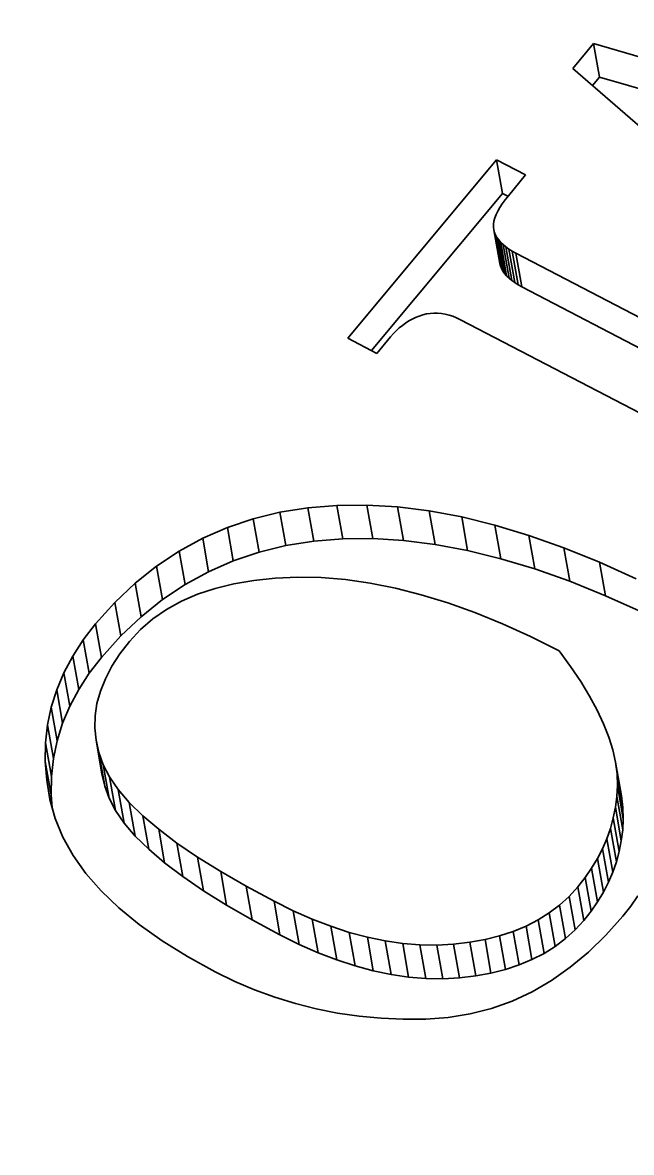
# Model space of a CAD drawing. Header units: millimetres. Extents: x 11035 to 42401, y -8968 to 2503.
# Drawn here: x 12280.302 to 12282.946, y 1739.336 to 1744.249 of the extents above; entities that cross this region are included whole.
import ezdxf

# ---------------------------------------------------------------- set-up
doc = ezdxf.new("R2010")
doc.units = ezdxf.units.MM
doc.layers.add('word_dim', color=253, linetype='Continuous')

# ---------------------------------------------------------------- blocks, each defined once
blk = doc.blocks.new('A$C5CD62552')
at = {"color": 7, "lineweight": 35, "ltscale": 0.003523}
blk.add_line((-16.5844, -260.3548), (-16.4942, -260.2465), dxfattribs=at)
at = {"color": 7, "lineweight": 35, "ltscale": 0.089872}
blk.add_line((-16.4942, -260.2465), (-13.0406, -261.2444), dxfattribs=at)
at = {"color": 7, "lineweight": 35, "ltscale": 0.003702}
for p, q in [((-16.4942, -260.2465), (-16.4683, -260.3923)), ((-16.9154, -260.7518), (-16.8896, -260.8976)), ((-16.9276, -261.0561), (-16.9017, -261.2019)), ((-16.9244, -261.0676), (-16.8986, -261.2134)), ((-16.9199, -261.0788), (-16.894, -261.2246)), ((-16.9063, -261.1003), (-16.8806, -261.2461)), ((-16.8974, -261.1106), (-16.8717, -261.2564)), ((-16.8475, -261.1491), (-16.8217, -261.2949)), ((-17.7351, -262.2643), (-17.7093, -262.4101)), ((-17.479, -262.2531), (-17.4531, -262.3989)), ((-17.3452, -262.2612), (-17.3193, -262.407)), ((-17.2078, -262.2784), (-17.1821, -262.4242)), ((-17.8564, -262.2836), (-17.8305, -262.4294)), ((-17.067, -262.3047), (-17.0412, -262.4505)), ((-18.0848, -262.3499), (-18.059, -262.4957)), ((-16.9226, -262.3402), (-16.8967, -262.486)), ((-18.192, -262.3968), (-18.1662, -262.5426)), ((-18.2944, -262.4529), (-18.2686, -262.5987)), ((-16.623, -262.4384), (-16.5971, -262.5842)), ((-18.3921, -262.5182), (-18.3663, -262.664)), ((-16.4677, -262.5011), (-16.442, -262.6469)), ((-18.5735, -262.6763), (-18.5476, -262.8221)), ((-18.6569, -262.7692), (-18.6312, -262.915)), ((-18.7104, -262.8385), (-18.6847, -262.9844)), ((-18.7564, -262.9095), (-18.7306, -263.0553)), ((-18.826, -263.0559), (-18.8003, -263.2018)), ((-18.8496, -263.1316), (-18.8238, -263.2774)), ((-18.8657, -263.2087), (-18.8399, -263.3545)), ((-18.8745, -263.2874), (-18.8486, -263.4332)), ((-18.6552, -263.2755), (-18.6294, -263.4213)), ((-18.8757, -263.3677), (-18.8499, -263.5135)), ((-18.6242, -263.3817), (-18.5985, -263.5275)), ((-16.3989, -263.3707), (-16.373, -263.5165)), ((-18.5969, -263.4353), (-18.571, -263.5812)), ((-18.559, -263.4903), (-18.5332, -263.6361)), ((-16.3907, -263.4718), (-16.365, -263.6176)), ((-16.3935, -263.5199), (-16.3676, -263.6657)), ((-18.4521, -263.604), (-18.4264, -263.7498)), ((-16.3995, -263.5671), (-16.3737, -263.7129)), ((-16.4087, -263.6134), (-16.3829, -263.7593)), ((-16.4367, -263.7035), (-16.4109, -263.8493)), ((-16.4211, -263.6589), (-16.3952, -263.8047)), ((-18.3037, -263.7228), (-18.2779, -263.8686)), ((-18.214, -263.7841), (-18.1882, -263.9299)), ((-16.4774, -263.79), (-16.4516, -263.9358)), ((-18.1137, -263.8467), (-18.0879, -263.9925)), ((-16.5025, -263.8319), (-16.4766, -263.9777)), ((-18.0031, -263.9106), (-17.9773, -264.0564)), ((-17.882, -263.9757), (-17.8562, -264.1216)), ((-16.6416, -263.9923), (-16.6158, -264.1381)), ((-16.6002, -263.9545), (-16.5744, -264.1003)), ((-16.6867, -264.0264), (-16.6609, -264.1722)), ((-16.7874, -264.0837), (-16.7617, -264.2295)), ((-16.7353, -264.0569), (-16.7094, -264.2027)), ((-17.5553, -264.1109), (-17.5295, -264.2567)), ((-16.9655, -264.1419), (-16.9397, -264.2877)), ((-16.9026, -264.1261), (-16.8768, -264.2719)), ((-16.8432, -264.1067), (-16.8175, -264.2525)), ((-17.3993, -264.1482), (-17.3735, -264.294)), ((-17.3232, -264.1593), (-17.2973, -264.3052)), ((-17.2483, -264.1654), (-17.2224, -264.3112)), ((-17.1745, -264.1664), (-17.1486, -264.3122)), ((-17.102, -264.1623), (-17.0763, -264.3081)), ((-17.0319, -264.154), (-17.0062, -264.2998))]:
    blk.add_line(p, q, dxfattribs=at)
at = {"color": 7, "lineweight": 35, "ltscale": 0.084054}
blk.add_line((-14.0454, -262.5587), (-16.5844, -260.3548), dxfattribs=at)
at = {"color": 7, "lineweight": 35, "ltscale": 0.001195}
blk.add_line((-16.499, -260.429), (-16.4683, -260.3923), dxfattribs=at)
at = {"color": 7, "lineweight": 35, "ltscale": 0.08987}
blk.add_line((-16.4683, -260.3923), (-13.0149, -261.3903), dxfattribs=at)
at = {"color": 7, "lineweight": 35, "ltscale": 0.025254}
blk.add_line((-17.5621, -261.5278), (-16.9154, -260.7518), dxfattribs=at)
at = {"color": 7, "lineweight": 35, "ltscale": 0.003559}
for p, q in [((-16.9154, -260.7518), (-16.7891, -260.8177)), ((-17.4359, -261.5937), (-17.5621, -261.5278))]:
    blk.add_line(p, q, dxfattribs=at)
at = {"color": 7, "lineweight": 35, "ltscale": 0.002934}
blk.add_line((-16.7891, -260.8177), (-16.8642, -260.9079), dxfattribs=at)
at = {"color": 7, "lineweight": 35, "ltscale": 0.022252}
blk.add_line((-17.4594, -261.5814), (-16.8896, -260.8976), dxfattribs=at)
at = {"color": 7, "lineweight": 35, "ltscale": 0.00066747}
blk.add_line((-16.8896, -260.8976), (-16.8659, -260.9099), dxfattribs=at)
at = {"color": 7, "lineweight": 35, "ltscale": 0.00049051}
blk.add_line((-16.8908, -260.9427), (-16.9016, -260.9591), dxfattribs=at)
at = {"color": 7, "lineweight": 35, "ltscale": 0.000526824}
blk.add_line((-16.8785, -260.9256), (-16.8908, -260.9427), dxfattribs=at)
at = {"color": 7, "lineweight": 35, "ltscale": 0.000568594}
blk.add_line((-16.8642, -260.9079), (-16.8785, -260.9256), dxfattribs=at)
at = {"color": 7, "lineweight": 35, "ltscale": 0.000388257}
blk.add_line((-16.9177, -260.99), (-16.9232, -261.0046), dxfattribs=at)
at = {"color": 7, "lineweight": 35, "ltscale": 0.00041907}
blk.add_line((-16.9105, -260.9749), (-16.9177, -260.99), dxfattribs=at)
at = {"color": 7, "lineweight": 35, "ltscale": 0.000453669}
blk.add_line((-16.9016, -260.9591), (-16.9105, -260.9749), dxfattribs=at)
at = {"color": 7, "lineweight": 35, "ltscale": 0.000314346}
blk.add_line((-16.9289, -261.0316), (-16.929, -261.0442), dxfattribs=at)
at = {"color": 7, "lineweight": 35, "ltscale": 0.000301306}
blk.add_line((-16.929, -261.0442), (-16.9276, -261.0561), dxfattribs=at)
at = {"color": 7, "lineweight": 35, "ltscale": 0.000333648}
blk.add_line((-16.9268, -261.0184), (-16.9289, -261.0316), dxfattribs=at)
at = {"color": 7, "lineweight": 35, "ltscale": 0.00035827}
blk.add_line((-16.9232, -261.0046), (-16.9268, -261.0184), dxfattribs=at)
at = {"color": 7, "lineweight": 35, "ltscale": 0.000297636}
blk.add_line((-16.9276, -261.0561), (-16.9244, -261.0676), dxfattribs=at)
at = {"color": 7, "lineweight": 35, "ltscale": 0.000301202}
blk.add_line((-16.9244, -261.0676), (-16.9199, -261.0788), dxfattribs=at)
at = {"color": 7, "lineweight": 35, "ltscale": 0.000311534}
blk.add_line((-16.9199, -261.0788), (-16.9138, -261.0896), dxfattribs=at)
at = {"color": 7, "lineweight": 35, "ltscale": 0.000325513}
blk.add_line((-16.9138, -261.0896), (-16.9063, -261.1003), dxfattribs=at)
at = {"color": 7, "lineweight": 35, "ltscale": 0.003703}
for p, q in [((-16.9138, -261.0896), (-16.888, -261.2355)), ((-16.8753, -261.1304), (-16.8496, -261.2763)), ((-16.8621, -261.1399), (-16.8364, -261.2857)), ((-16.8314, -261.158), (-16.8056, -261.3039)), ((-18.4851, -262.5926), (-18.4593, -262.7385)), ((-18.7949, -262.9819), (-18.7691, -263.1278)), ((-18.6432, -263.3286), (-18.6174, -263.4745)), ((-18.5108, -263.5464), (-18.4851, -263.6923)), ((-18.3831, -263.6627), (-18.3574, -263.8086)), ((-16.4554, -263.7471), (-16.4297, -263.893)), ((-17.4766, -264.1321), (-17.4509, -264.2779))]:
    blk.add_line(p, q, dxfattribs=at)
at = {"color": 7, "lineweight": 35, "ltscale": 0.000340777}
for p, q in [((-16.9063, -261.1003), (-16.8974, -261.1106)), ((-16.8806, -261.2461), (-16.8717, -261.2564))]:
    blk.add_line(p, q, dxfattribs=at)
at = {"color": 7, "lineweight": 35, "ltscale": 0.00035824}
blk.add_line((-16.8974, -261.1106), (-16.8872, -261.1206), dxfattribs=at)
at = {"color": 7, "lineweight": 35, "ltscale": 0.000383709}
blk.add_line((-16.8872, -261.1206), (-16.8753, -261.1304), dxfattribs=at)
at = {"color": 7, "lineweight": 35, "ltscale": 0.003704}
for p, q in [((-16.8872, -261.1206), (-16.8613, -261.2665)), ((-17.6091, -262.2541), (-17.5832, -262.3999)), ((-17.973, -262.3121), (-17.9471, -262.458)), ((-16.7746, -262.3847), (-16.7487, -262.5306)), ((-16.3922, -263.4222), (-16.3663, -263.5681)), ((-16.5308, -263.8728), (-16.505, -264.0187)), ((-16.5623, -263.913), (-16.5365, -264.0589)), ((-17.7985, -264.0171), (-17.7727, -264.1629)), ((-17.7163, -264.0534), (-17.6904, -264.1993)), ((-17.6352, -264.0846), (-17.6093, -264.2305))]:
    blk.add_line(p, q, dxfattribs=at)
at = {"color": 7, "lineweight": 35, "ltscale": 0.000405669}
for p, q in [((-16.8753, -261.1304), (-16.8621, -261.1399)), ((-16.8496, -261.2763), (-16.8364, -261.2857))]:
    blk.add_line(p, q, dxfattribs=at)
at = {"color": 7, "lineweight": 35, "ltscale": 0.000432664}
blk.add_line((-16.8621, -261.1399), (-16.8475, -261.1491), dxfattribs=at)
at = {"color": 7, "lineweight": 35, "ltscale": 0.00046033}
blk.add_line((-16.8475, -261.1491), (-16.8314, -261.158), dxfattribs=at)
at = {"color": 7, "lineweight": 35, "ltscale": 0.077701}
blk.add_line((-16.8314, -261.158), (-14.0754, -262.5948), dxfattribs=at)
at = {"color": 7, "lineweight": 35, "ltscale": 0.000296837}
blk.add_line((-16.9017, -261.2019), (-16.8986, -261.2134), dxfattribs=at)
at = {"color": 7, "lineweight": 35, "ltscale": 0.000302359}
blk.add_line((-16.8986, -261.2134), (-16.894, -261.2246), dxfattribs=at)
at = {"color": 7, "lineweight": 35, "ltscale": 0.000311388}
blk.add_line((-16.894, -261.2246), (-16.888, -261.2355), dxfattribs=at)
at = {"color": 7, "lineweight": 35, "ltscale": 0.000324263}
blk.add_line((-16.888, -261.2355), (-16.8806, -261.2461), dxfattribs=at)
at = {"color": 7, "lineweight": 35, "ltscale": 0.000361492}
blk.add_line((-16.8717, -261.2564), (-16.8613, -261.2665), dxfattribs=at)
at = {"color": 7, "lineweight": 35, "ltscale": 0.00038136}
blk.add_line((-16.8613, -261.2665), (-16.8496, -261.2763), dxfattribs=at)
at = {"color": 7, "lineweight": 35, "ltscale": 0.000431853}
blk.add_line((-16.8364, -261.2857), (-16.8217, -261.2949), dxfattribs=at)
at = {"color": 7, "lineweight": 35, "ltscale": 0.000461071}
blk.add_line((-16.8217, -261.2949), (-16.8056, -261.3039), dxfattribs=at)
at = {"color": 7, "lineweight": 35, "ltscale": 0.0777}
blk.add_line((-16.8056, -261.3039), (-14.0496, -262.7406), dxfattribs=at)
at = {"color": 7, "lineweight": 35, "ltscale": 0.000416017}
blk.add_line((-17.2819, -261.4444), (-17.2965, -261.4525), dxfattribs=at)
at = {"color": 7, "lineweight": 35, "ltscale": 0.000415005}
blk.add_line((-17.2669, -261.4373), (-17.2819, -261.4444), dxfattribs=at)
at = {"color": 7, "lineweight": 35, "ltscale": 0.000410855}
blk.add_line((-17.2517, -261.4312), (-17.2669, -261.4373), dxfattribs=at)
at = {"color": 7, "lineweight": 35, "ltscale": 0.00041692}
blk.add_line((-17.2358, -261.4261), (-17.2517, -261.4312), dxfattribs=at)
at = {"color": 7, "lineweight": 35, "ltscale": 0.0004119}
blk.add_line((-17.2198, -261.4221), (-17.2358, -261.4261), dxfattribs=at)
at = {"color": 7, "lineweight": 35, "ltscale": 0.000405129}
blk.add_line((-17.2038, -261.4195), (-17.2198, -261.4221), dxfattribs=at)
at = {"color": 7, "lineweight": 35, "ltscale": 0.000404104}
blk.add_line((-17.1877, -261.4182), (-17.2038, -261.4195), dxfattribs=at)
at = {"color": 7, "lineweight": 35, "ltscale": 0.000408938}
blk.add_line((-17.1714, -261.4183), (-17.1877, -261.4182), dxfattribs=at)
at = {"color": 7, "lineweight": 35, "ltscale": 0.000410439}
blk.add_line((-17.155, -261.4197), (-17.1714, -261.4183), dxfattribs=at)
at = {"color": 7, "lineweight": 35, "ltscale": 0.00041466}
blk.add_line((-17.1386, -261.4224), (-17.155, -261.4197), dxfattribs=at)
at = {"color": 7, "lineweight": 35, "ltscale": 0.000427445}
blk.add_line((-17.122, -261.4265), (-17.1386, -261.4224), dxfattribs=at)
at = {"color": 7, "lineweight": 35, "ltscale": 0.000433793}
blk.add_line((-17.1056, -261.4319), (-17.122, -261.4265), dxfattribs=at)
at = {"color": 7, "lineweight": 35, "ltscale": 0.000451095}
blk.add_line((-17.0888, -261.4387), (-17.1056, -261.4319), dxfattribs=at)
at = {"color": 7, "lineweight": 35, "ltscale": 0.000466829}
blk.add_line((-17.072, -261.4468), (-17.0888, -261.4387), dxfattribs=at)
at = {"color": 7, "lineweight": 35, "ltscale": 0.000440554}
blk.add_line((-17.3379, -261.4826), (-17.3508, -261.4945), dxfattribs=at)
at = {"color": 7, "lineweight": 35, "ltscale": 0.000434704}
blk.add_line((-17.3244, -261.4715), (-17.3379, -261.4826), dxfattribs=at)
at = {"color": 7, "lineweight": 35, "ltscale": 0.000426078}
blk.add_line((-17.3106, -261.4615), (-17.3244, -261.4715), dxfattribs=at)
at = {"color": 7, "lineweight": 35, "ltscale": 0.000419902}
blk.add_line((-17.2965, -261.4525), (-17.3106, -261.4615), dxfattribs=at)
at = {"color": 7, "lineweight": 35, "ltscale": 0.084815}
blk.add_line((-14.0637, -263.0151), (-17.072, -261.4468), dxfattribs=at)
at = {"color": 7, "lineweight": 35, "ltscale": 0.00235}
blk.add_line((-17.3757, -261.5215), (-17.4359, -261.5937), dxfattribs=at)
at = {"color": 7, "lineweight": 35, "ltscale": 0.00046393}
blk.add_line((-17.3635, -261.5075), (-17.3757, -261.5215), dxfattribs=at)
at = {"color": 7, "lineweight": 35, "ltscale": 0.000453183}
blk.add_line((-17.3508, -261.4945), (-17.3635, -261.5075), dxfattribs=at)
at = {"color": 7, "lineweight": 35, "ltscale": 0.003072}
blk.add_line((-17.8564, -262.2836), (-17.7351, -262.2643), dxfattribs=at)
at = {"color": 7, "lineweight": 35, "ltscale": 0.00316}
blk.add_line((-17.7351, -262.2643), (-17.6091, -262.2541), dxfattribs=at)
at = {"color": 7, "lineweight": 35, "ltscale": 0.003253}
for p, q in [((-17.6091, -262.2541), (-17.479, -262.2531)), ((-17.5832, -262.3999), (-17.4531, -262.3989))]:
    blk.add_line(p, q, dxfattribs=at)
at = {"color": 7, "lineweight": 35, "ltscale": 0.003351}
for p, q in [((-17.479, -262.2531), (-17.3452, -262.2612)), ((-17.4531, -262.3989), (-17.3193, -262.407))]:
    blk.add_line(p, q, dxfattribs=at)
at = {"color": 7, "lineweight": 35, "ltscale": 0.00346}
blk.add_line((-17.3452, -262.2612), (-17.2078, -262.2784), dxfattribs=at)
at = {"color": 7, "lineweight": 35, "ltscale": 0.003583}
for p, q in [((-17.2078, -262.2784), (-17.067, -262.3047)), ((-17.1821, -262.4242), (-17.0412, -262.4505))]:
    blk.add_line(p, q, dxfattribs=at)
at = {"color": 7, "lineweight": 35, "ltscale": 0.002951}
blk.add_line((-18.0848, -262.3499), (-17.973, -262.3121), dxfattribs=at)
at = {"color": 7, "lineweight": 35, "ltscale": 0.003}
blk.add_line((-17.973, -262.3121), (-17.8564, -262.2836), dxfattribs=at)
at = {"color": 7, "lineweight": 35, "ltscale": 0.003717}
blk.add_line((-17.067, -262.3047), (-16.9226, -262.3402), dxfattribs=at)
at = {"color": 7, "lineweight": 35, "ltscale": 0.002925}
for p, q in [((-18.192, -262.3968), (-18.0848, -262.3499)), ((-18.1662, -262.5426), (-18.059, -262.4957))]:
    blk.add_line(p, q, dxfattribs=at)
at = {"color": 7, "lineweight": 35, "ltscale": 0.003862}
blk.add_line((-16.9226, -262.3402), (-16.7746, -262.3847), dxfattribs=at)
at = {"color": 7, "lineweight": 35, "ltscale": 0.00292}
for p, q in [((-18.2944, -262.4529), (-18.192, -262.3968)), ((-18.2686, -262.5987), (-18.1662, -262.5426))]:
    blk.add_line(p, q, dxfattribs=at)
at = {"color": 7, "lineweight": 35, "ltscale": 0.003069}
blk.add_line((-17.8305, -262.4294), (-17.7093, -262.4101), dxfattribs=at)
at = {"color": 7, "lineweight": 35, "ltscale": 0.003163}
blk.add_line((-17.7093, -262.4101), (-17.5832, -262.3999), dxfattribs=at)
at = {"color": 7, "lineweight": 35, "ltscale": 0.003457}
blk.add_line((-17.3193, -262.407), (-17.1821, -262.4242), dxfattribs=at)
at = {"color": 7, "lineweight": 35, "ltscale": 0.004021}
for p, q in [((-16.7746, -262.3847), (-16.623, -262.4384)), ((-16.7487, -262.5306), (-16.5971, -262.5842))]:
    blk.add_line(p, q, dxfattribs=at)
at = {"color": 7, "lineweight": 35, "ltscale": 0.002936}
for p, q in [((-18.3921, -262.5182), (-18.2944, -262.4529)), ((-18.3663, -262.664), (-18.2686, -262.5987))]:
    blk.add_line(p, q, dxfattribs=at)
at = {"color": 7, "lineweight": 35, "ltscale": 0.002953}
blk.add_line((-18.059, -262.4957), (-17.9471, -262.458), dxfattribs=at)
at = {"color": 7, "lineweight": 35, "ltscale": 0.003001}
blk.add_line((-17.9471, -262.458), (-17.8305, -262.4294), dxfattribs=at)
at = {"color": 7, "lineweight": 35, "ltscale": 0.00372}
blk.add_line((-17.0412, -262.4505), (-16.8967, -262.486), dxfattribs=at)
at = {"color": 7, "lineweight": 35, "ltscale": 0.004187}
blk.add_line((-16.623, -262.4384), (-16.4677, -262.5011), dxfattribs=at)
at = {"color": 7, "lineweight": 35, "ltscale": 0.002979}
blk.add_line((-18.4851, -262.5926), (-18.3921, -262.5182), dxfattribs=at)
at = {"color": 7, "lineweight": 35, "ltscale": 0.003863}
blk.add_line((-16.8967, -262.486), (-16.7487, -262.5306), dxfattribs=at)
at = {"color": 7, "lineweight": 35, "ltscale": 0.004355}
for p, q in [((-16.4677, -262.5011), (-16.309, -262.573)), ((-16.442, -262.6469), (-16.2833, -262.7188))]:
    blk.add_line(p, q, dxfattribs=at)
at = {"color": 7, "lineweight": 35, "ltscale": 0.002329}
for p, q in [((-17.8773, -262.571), (-17.9699, -262.5806)), ((-17.882, -263.9757), (-17.7985, -264.0171))]:
    blk.add_line(p, q, dxfattribs=at)
at = {"color": 7, "lineweight": 35, "ltscale": 0.002459}
blk.add_line((-17.779, -262.5667), (-17.8773, -262.571), dxfattribs=at)
at = {"color": 7, "lineweight": 35, "ltscale": 0.002555}
blk.add_line((-17.6768, -262.5684), (-17.779, -262.5667), dxfattribs=at)
at = {"color": 7, "lineweight": 35, "ltscale": 0.00263}
blk.add_line((-17.572, -262.5768), (-17.6768, -262.5684), dxfattribs=at)
at = {"color": 7, "lineweight": 35, "ltscale": 0.003043}
blk.add_line((-18.5735, -262.6763), (-18.4851, -262.5926), dxfattribs=at)
at = {"color": 7, "lineweight": 35, "ltscale": 0.002001}
blk.add_line((-18.1384, -262.6155), (-18.2143, -262.6408), dxfattribs=at)
at = {"color": 7, "lineweight": 35, "ltscale": 0.002097}
blk.add_line((-18.057, -262.5954), (-18.1384, -262.6155), dxfattribs=at)
at = {"color": 7, "lineweight": 35, "ltscale": 0.002207}
blk.add_line((-17.9699, -262.5806), (-18.057, -262.5954), dxfattribs=at)
at = {"color": 7, "lineweight": 35, "ltscale": 0.002709}
blk.add_line((-17.4647, -262.592), (-17.572, -262.5768), dxfattribs=at)
at = {"color": 7, "lineweight": 35, "ltscale": 0.002798}
blk.add_line((-17.3549, -262.6139), (-17.4647, -262.592), dxfattribs=at)
at = {"color": 7, "lineweight": 35, "ltscale": 0.002901}
blk.add_line((-17.2425, -262.6426), (-17.3549, -262.6139), dxfattribs=at)
at = {"color": 7, "lineweight": 35, "ltscale": 0.004184}
blk.add_line((-16.5971, -262.5842), (-16.442, -262.6469), dxfattribs=at)
at = {"color": 7, "lineweight": 35, "ltscale": 0.00298}
blk.add_line((-18.4593, -262.7385), (-18.3663, -262.664), dxfattribs=at)
at = {"color": 7, "lineweight": 35, "ltscale": 0.001845}
blk.add_line((-18.2846, -262.6714), (-18.3492, -262.7071), dxfattribs=at)
at = {"color": 7, "lineweight": 35, "ltscale": 0.001917}
blk.add_line((-18.2143, -262.6408), (-18.2846, -262.6714), dxfattribs=at)
at = {"color": 7, "lineweight": 35, "ltscale": 0.003005}
blk.add_line((-17.1276, -262.678), (-17.2425, -262.6426), dxfattribs=at)
at = {"color": 7, "lineweight": 35, "ltscale": 0.003123}
blk.add_line((-18.6569, -262.7692), (-18.5735, -262.6763), dxfattribs=at)
at = {"color": 7, "lineweight": 35, "ltscale": 0.001798}
blk.add_line((-18.3492, -262.7071), (-18.4083, -262.7481), dxfattribs=at)
at = {"color": 7, "lineweight": 35, "ltscale": 0.003119}
blk.add_line((-17.0102, -262.7202), (-17.1276, -262.678), dxfattribs=at)
at = {"color": 7, "lineweight": 35, "ltscale": 0.003236}
blk.add_line((-16.8903, -262.7691), (-17.0102, -262.7202), dxfattribs=at)
at = {"color": 7, "lineweight": 35, "ltscale": 0.002189}
for p, q in [((-18.7104, -262.8385), (-18.6569, -262.7692)), ((-18.6847, -262.9844), (-18.6312, -262.915))]:
    blk.add_line(p, q, dxfattribs=at)
at = {"color": 7, "lineweight": 35, "ltscale": 0.003039}
for p, q in [((-18.5476, -262.8221), (-18.4593, -262.7385)), ((-18.3684, -264.1473), (-18.4675, -264.0769))]:
    blk.add_line(p, q, dxfattribs=at)
at = {"color": 7, "lineweight": 35, "ltscale": 0.001771}
blk.add_line((-18.4083, -262.7481), (-18.4619, -262.7945), dxfattribs=at)
at = {"color": 7, "lineweight": 35, "ltscale": 0.003363}
blk.add_line((-16.7679, -262.8248), (-16.8903, -262.7691), dxfattribs=at)
at = {"color": 7, "lineweight": 35, "ltscale": 0.001757}
blk.add_line((-18.4619, -262.7945), (-18.5097, -262.8459), dxfattribs=at)
at = {"color": 7, "lineweight": 35, "ltscale": 0.002114}
blk.add_line((-18.7564, -262.9095), (-18.7104, -262.8385), dxfattribs=at)
at = {"color": 7, "lineweight": 35, "ltscale": 0.003125}
blk.add_line((-18.6312, -262.915), (-18.5476, -262.8221), dxfattribs=at)
at = {"color": 7, "lineweight": 35, "ltscale": 0.001708}
blk.add_line((-18.5097, -262.8459), (-18.5515, -262.9), dxfattribs=at)
at = {"color": 7, "lineweight": 35, "ltscale": 0.003493}
blk.add_line((-16.6429, -262.8872), (-16.7679, -262.8248), dxfattribs=at)
at = {"color": 7, "lineweight": 35, "ltscale": 0.002051}
for p, q in [((-18.7949, -262.9819), (-18.7564, -262.9095)), ((-18.8695, -263.4494), (-18.8757, -263.3677))]:
    blk.add_line(p, q, dxfattribs=at)
at = {"color": 7, "lineweight": 35, "ltscale": 0.00161}
blk.add_line((-18.5515, -262.9), (-18.5865, -262.954), dxfattribs=at)
at = {"color": 7, "lineweight": 35, "ltscale": 0.002082}
blk.add_line((-16.594, -262.9546), (-16.6429, -262.8872), dxfattribs=at)
at = {"color": 7, "lineweight": 35, "ltscale": 0.001522}
blk.add_line((-18.5865, -262.954), (-18.6148, -263.0079), dxfattribs=at)
at = {"color": 7, "lineweight": 35, "ltscale": 0.001967}
blk.add_line((-16.5501, -263.02), (-16.594, -262.9546), dxfattribs=at)
at = {"color": 7, "lineweight": 35, "ltscale": 0.002008}
blk.add_line((-18.826, -263.0559), (-18.7949, -262.9819), dxfattribs=at)
at = {"color": 7, "lineweight": 35, "ltscale": 0.002112}
for p, q in [((-18.7306, -263.0553), (-18.6847, -262.9844)), ((-18.8558, -263.5328), (-18.8695, -263.4494))]:
    blk.add_line(p, q, dxfattribs=at)
at = {"color": 7, "lineweight": 35, "ltscale": 0.001446}
blk.add_line((-18.6148, -263.0079), (-18.6363, -263.0616), dxfattribs=at)
at = {"color": 7, "lineweight": 35, "ltscale": 0.00198}
for p, q in [((-18.8496, -263.1316), (-18.826, -263.0559)), ((-18.8238, -263.2774), (-18.8003, -263.2018))]:
    blk.add_line(p, q, dxfattribs=at)
at = {"color": 7, "lineweight": 35, "ltscale": 0.002053}
blk.add_line((-18.7691, -263.1278), (-18.7306, -263.0553), dxfattribs=at)
at = {"color": 7, "lineweight": 35, "ltscale": 0.001392}
for p, q in [((-18.6363, -263.0616), (-18.6512, -263.1153)), ((-16.3325, -263.997), (-16.3669, -264.0407))]:
    blk.add_line(p, q, dxfattribs=at)
at = {"color": 7, "lineweight": 35, "ltscale": 0.001854}
blk.add_line((-16.5117, -263.0834), (-16.5501, -263.02), dxfattribs=at)
at = {"color": 7, "lineweight": 35, "ltscale": 0.001352}
blk.add_line((-18.6512, -263.1153), (-18.6593, -263.1687), dxfattribs=at)
at = {"color": 7, "lineweight": 35, "ltscale": 0.001744}
blk.add_line((-16.4786, -263.1448), (-16.5117, -263.0834), dxfattribs=at)
at = {"color": 7, "lineweight": 35, "ltscale": 0.00197}
for p, q in [((-18.8657, -263.2087), (-18.8496, -263.1316)), ((-18.8399, -263.3545), (-18.8238, -263.2774))]:
    blk.add_line(p, q, dxfattribs=at)
at = {"color": 7, "lineweight": 35, "ltscale": 0.002006}
blk.add_line((-18.8003, -263.2018), (-18.7691, -263.1278), dxfattribs=at)
at = {"color": 7, "lineweight": 35, "ltscale": 0.001642}
blk.add_line((-16.4506, -263.2043), (-16.4786, -263.1448), dxfattribs=at)
at = {"color": 7, "lineweight": 35, "ltscale": 0.001979}
for p, q in [((-18.8745, -263.2874), (-18.8657, -263.2087)), ((-18.8486, -263.4332), (-18.8399, -263.3545))]:
    blk.add_line(p, q, dxfattribs=at)
at = {"color": 7, "lineweight": 35, "ltscale": 0.001337}
blk.add_line((-18.6593, -263.1687), (-18.6606, -263.2222), dxfattribs=at)
at = {"color": 7, "lineweight": 35, "ltscale": 0.001544}
blk.add_line((-16.4281, -263.2618), (-16.4506, -263.2043), dxfattribs=at)
at = {"color": 7, "lineweight": 35, "ltscale": 0.001339}
blk.add_line((-18.6606, -263.2222), (-18.6552, -263.2755), dxfattribs=at)
at = {"color": 7, "lineweight": 35, "ltscale": 0.001452}
blk.add_line((-16.4109, -263.3172), (-16.4281, -263.2618), dxfattribs=at)
at = {"color": 7, "lineweight": 35, "ltscale": 0.002007}
for p, q in [((-18.8757, -263.3677), (-18.8745, -263.2874)), ((-18.8499, -263.5135), (-18.8486, -263.4332))]:
    blk.add_line(p, q, dxfattribs=at)
at = {"color": 7, "lineweight": 35, "ltscale": 0.001361}
blk.add_line((-18.6552, -263.2755), (-18.6432, -263.3286), dxfattribs=at)
at = {"color": 7, "lineweight": 35, "ltscale": 0.001409}
blk.add_line((-18.6432, -263.3286), (-18.6242, -263.3817), dxfattribs=at)
at = {"color": 7, "lineweight": 35, "ltscale": 0.00137}
blk.add_line((-16.3989, -263.3707), (-16.4109, -263.3172), dxfattribs=at)
at = {"color": 7, "lineweight": 35, "ltscale": 0.001505}
blk.add_line((-18.6242, -263.3817), (-18.5969, -263.4353), dxfattribs=at)
at = {"color": 7, "lineweight": 35, "ltscale": 0.001299}
blk.add_line((-16.3922, -263.4222), (-16.3989, -263.3707), dxfattribs=at)
at = {"color": 7, "lineweight": 35, "ltscale": 0.002403}
blk.add_line((-18.8695, -263.4494), (-18.8527, -263.5441), dxfattribs=at)
at = {"color": 7, "lineweight": 35, "ltscale": 0.001362}
for p, q in [((-18.6294, -263.4213), (-18.6174, -263.4745)), ((-16.3012, -263.9524), (-16.3325, -263.997))]:
    blk.add_line(p, q, dxfattribs=at)
at = {"color": 7, "lineweight": 35, "ltscale": 0.001668}
for p, q in [((-18.5969, -263.4353), (-18.559, -263.4903)), ((-18.571, -263.5812), (-18.5332, -263.6361))]:
    blk.add_line(p, q, dxfattribs=at)
at = {"color": 7, "lineweight": 35, "ltscale": 0.00124}
blk.add_line((-16.3907, -263.4718), (-16.3922, -263.4222), dxfattribs=at)
at = {"color": 7, "lineweight": 35, "ltscale": 0.001408}
blk.add_line((-18.6174, -263.4745), (-18.5985, -263.5275), dxfattribs=at)
at = {"color": 7, "lineweight": 35, "ltscale": 0.00185}
for p, q in [((-18.559, -263.4903), (-18.5108, -263.5464)), ((-18.5332, -263.6361), (-18.4851, -263.6923))]:
    blk.add_line(p, q, dxfattribs=at)
at = {"color": 7, "lineweight": 35, "ltscale": 0.001204}
for p, q in [((-16.3935, -263.5199), (-16.3907, -263.4718)), ((-16.3676, -263.6657), (-16.365, -263.6176)), ((-16.4774, -263.79), (-16.4554, -263.7471))]:
    blk.add_line(p, q, dxfattribs=at)
at = {"color": 7, "lineweight": 35, "ltscale": 0.002157}
blk.add_line((-18.833, -263.616), (-18.8558, -263.5328), dxfattribs=at)
at = {"color": 7, "lineweight": 35, "ltscale": 0.001419}
blk.add_line((-18.8457, -263.57), (-18.8499, -263.5135), dxfattribs=at)
at = {"color": 7, "lineweight": 35, "ltscale": 0.001507}
blk.add_line((-18.5985, -263.5275), (-18.571, -263.5812), dxfattribs=at)
at = {"color": 7, "lineweight": 35, "ltscale": 0.002056}
blk.add_line((-18.5108, -263.5464), (-18.4521, -263.604), dxfattribs=at)
at = {"color": 7, "lineweight": 35, "ltscale": 0.00119}
blk.add_line((-16.3995, -263.5671), (-16.3935, -263.5199), dxfattribs=at)
at = {"color": 7, "lineweight": 35, "ltscale": 0.0013}
blk.add_line((-16.3663, -263.5681), (-16.373, -263.5165), dxfattribs=at)
at = {"color": 7, "lineweight": 35, "ltscale": 0.002264}
blk.add_line((-18.4521, -263.604), (-18.3831, -263.6627), dxfattribs=at)
at = {"color": 7, "lineweight": 35, "ltscale": 0.001181}
for p, q in [((-16.4087, -263.6134), (-16.3995, -263.5671)), ((-16.3829, -263.7593), (-16.3737, -263.7129))]:
    blk.add_line(p, q, dxfattribs=at)
at = {"color": 7, "lineweight": 35, "ltscale": 0.001238}
blk.add_line((-16.365, -263.6176), (-16.3663, -263.5681), dxfattribs=at)
at = {"color": 7, "lineweight": 35, "ltscale": 0.002203}
blk.add_line((-18.7993, -263.6974), (-18.833, -263.616), dxfattribs=at)
at = {"color": 7, "lineweight": 35, "ltscale": 0.001179}
blk.add_line((-16.4211, -263.6589), (-16.4087, -263.6134), dxfattribs=at)
at = {"color": 7, "lineweight": 35, "ltscale": 0.002279}
blk.add_line((-18.7547, -263.777), (-18.7993, -263.6974), dxfattribs=at)
at = {"color": 7, "lineweight": 35, "ltscale": 0.002054}
blk.add_line((-18.4851, -263.6923), (-18.4264, -263.7498), dxfattribs=at)
at = {"color": 7, "lineweight": 35, "ltscale": 0.00249}
blk.add_line((-18.3831, -263.6627), (-18.3037, -263.7228), dxfattribs=at)
at = {"color": 7, "lineweight": 35, "ltscale": 0.001187}
blk.add_line((-16.4554, -263.7471), (-16.4367, -263.7035), dxfattribs=at)
at = {"color": 7, "lineweight": 35, "ltscale": 0.00118}
for p, q in [((-16.4367, -263.7035), (-16.4211, -263.6589)), ((-16.4109, -263.8493), (-16.3952, -263.8047))]:
    blk.add_line(p, q, dxfattribs=at)
at = {"color": 7, "lineweight": 35, "ltscale": 0.001191}
blk.add_line((-16.3737, -263.7129), (-16.3676, -263.6657), dxfattribs=at)
at = {"color": 7, "lineweight": 35, "ltscale": 0.002265}
blk.add_line((-18.4264, -263.7498), (-18.3574, -263.8086), dxfattribs=at)
at = {"color": 7, "lineweight": 35, "ltscale": 0.002717}
for p, q in [((-18.3037, -263.7228), (-18.214, -263.7841)), ((-18.2779, -263.8686), (-18.1882, -263.9299))]:
    blk.add_line(p, q, dxfattribs=at)
at = {"color": 7, "lineweight": 35, "ltscale": 0.002389}
blk.add_line((-18.6992, -263.8547), (-18.7547, -263.777), dxfattribs=at)
at = {"color": 7, "lineweight": 35, "ltscale": 0.002954}
blk.add_line((-18.214, -263.7841), (-18.1137, -263.8467), dxfattribs=at)
at = {"color": 7, "lineweight": 35, "ltscale": 0.001222}
blk.add_line((-16.5025, -263.8319), (-16.4774, -263.79), dxfattribs=at)
at = {"color": 7, "lineweight": 35, "ltscale": 0.001178}
blk.add_line((-16.3952, -263.8047), (-16.3829, -263.7593), dxfattribs=at)
at = {"color": 7, "lineweight": 35, "ltscale": 0.002489}
blk.add_line((-18.3574, -263.8086), (-18.2779, -263.8686), dxfattribs=at)
at = {"color": 7, "lineweight": 35, "ltscale": 0.003193}
for p, q in [((-18.1137, -263.8467), (-18.0031, -263.9106)), ((-18.0879, -263.9925), (-17.9773, -264.0564))]:
    blk.add_line(p, q, dxfattribs=at)
at = {"color": 7, "lineweight": 35, "ltscale": 0.001245}
blk.add_line((-16.5308, -263.8728), (-16.5025, -263.8319), dxfattribs=at)
at = {"color": 7, "lineweight": 35, "ltscale": 0.001189}
blk.add_line((-16.4297, -263.893), (-16.4109, -263.8493), dxfattribs=at)
at = {"color": 7, "lineweight": 35, "ltscale": 0.002521}
blk.add_line((-18.6328, -263.9306), (-18.6992, -263.8547), dxfattribs=at)
at = {"color": 7, "lineweight": 35, "ltscale": 0.001276}
for p, q in [((-16.5623, -263.913), (-16.5308, -263.8728)), ((-16.5365, -264.0589), (-16.505, -264.0187))]:
    blk.add_line(p, q, dxfattribs=at)
at = {"color": 7, "lineweight": 35, "ltscale": 0.001202}
blk.add_line((-16.4516, -263.9358), (-16.4297, -263.893), dxfattribs=at)
at = {"color": 7, "lineweight": 35, "ltscale": 0.002674}
blk.add_line((-18.5556, -264.0047), (-18.6328, -263.9306), dxfattribs=at)
at = {"color": 7, "lineweight": 35, "ltscale": 0.002957}
blk.add_line((-18.1882, -263.9299), (-18.0879, -263.9925), dxfattribs=at)
at = {"color": 7, "lineweight": 35, "ltscale": 0.003438}
for p, q in [((-18.0031, -263.9106), (-17.882, -263.9757)), ((-17.9773, -264.0564), (-17.8562, -264.1216))]:
    blk.add_line(p, q, dxfattribs=at)
at = {"color": 7, "lineweight": 35, "ltscale": 0.001404}
blk.add_line((-16.6002, -263.9545), (-16.5623, -263.913), dxfattribs=at)
at = {"color": 7, "lineweight": 35, "ltscale": 0.001221}
blk.add_line((-16.4766, -263.9777), (-16.4516, -263.9358), dxfattribs=at)
at = {"color": 7, "lineweight": 35, "ltscale": 0.001415}
blk.add_line((-16.6867, -264.0264), (-16.6416, -263.9923), dxfattribs=at)
at = {"color": 7, "lineweight": 35, "ltscale": 0.001401}
for p, q in [((-16.6416, -263.9923), (-16.6002, -263.9545)), ((-16.6158, -264.1381), (-16.5744, -264.1003))]:
    blk.add_line(p, q, dxfattribs=at)
at = {"color": 7, "lineweight": 35, "ltscale": 0.001246}
blk.add_line((-16.505, -264.0187), (-16.4766, -263.9777), dxfattribs=at)
at = {"color": 7, "lineweight": 35, "ltscale": 0.002848}
blk.add_line((-18.4675, -264.0769), (-18.5556, -264.0047), dxfattribs=at)
at = {"color": 7, "lineweight": 35, "ltscale": 0.002248}
for p, q in [((-17.7985, -264.0171), (-17.7163, -264.0534)), ((-17.7727, -264.1629), (-17.6904, -264.1993))]:
    blk.add_line(p, q, dxfattribs=at)
at = {"color": 7, "lineweight": 35, "ltscale": 0.001434}
for p, q in [((-16.7353, -264.0569), (-16.6867, -264.0264)), ((-16.7094, -264.2027), (-16.6609, -264.1722))]:
    blk.add_line(p, q, dxfattribs=at)
at = {"color": 7, "lineweight": 35, "ltscale": 0.002763}
blk.add_line((-16.3669, -264.0407), (-16.4405, -264.1232), dxfattribs=at)
at = {"color": 7, "lineweight": 35, "ltscale": 0.002172}
for p, q in [((-17.7163, -264.0534), (-17.6352, -264.0846)), ((-17.6904, -264.1993), (-17.6093, -264.2305))]:
    blk.add_line(p, q, dxfattribs=at)
at = {"color": 7, "lineweight": 35, "ltscale": 0.002104}
blk.add_line((-17.6352, -264.0846), (-17.5553, -264.1109), dxfattribs=at)
at = {"color": 7, "lineweight": 35, "ltscale": 0.001509}
for p, q in [((-16.8432, -264.1067), (-16.7874, -264.0837)), ((-16.8175, -264.2525), (-16.7617, -264.2295))]:
    blk.add_line(p, q, dxfattribs=at)
at = {"color": 7, "lineweight": 35, "ltscale": 0.001465}
blk.add_line((-16.7874, -264.0837), (-16.7353, -264.0569), dxfattribs=at)
at = {"color": 7, "lineweight": 35, "ltscale": 0.001405}
blk.add_line((-16.5744, -264.1003), (-16.5365, -264.0589), dxfattribs=at)
at = {"color": 7, "lineweight": 35, "ltscale": 0.00233}
blk.add_line((-17.8562, -264.1216), (-17.7727, -264.1629), dxfattribs=at)
at = {"color": 7, "lineweight": 35, "ltscale": 0.002035}
blk.add_line((-17.5553, -264.1109), (-17.4766, -264.1321), dxfattribs=at)
at = {"color": 7, "lineweight": 35, "ltscale": 0.001977}
blk.add_line((-17.4766, -264.1321), (-17.3993, -264.1482), dxfattribs=at)
at = {"color": 7, "lineweight": 35, "ltscale": 0.001687}
blk.add_line((-17.0319, -264.154), (-16.9655, -264.1419), dxfattribs=at)
at = {"color": 7, "lineweight": 35, "ltscale": 0.001623}
blk.add_line((-16.9655, -264.1419), (-16.9026, -264.1261), dxfattribs=at)
at = {"color": 7, "lineweight": 35, "ltscale": 0.001561}
for p, q in [((-16.9026, -264.1261), (-16.8432, -264.1067)), ((-16.8768, -264.2719), (-16.8175, -264.2525))]:
    blk.add_line(p, q, dxfattribs=at)
at = {"color": 7, "lineweight": 35, "ltscale": 0.001413}
blk.add_line((-16.6609, -264.1722), (-16.6158, -264.1381), dxfattribs=at)
at = {"color": 7, "lineweight": 35, "ltscale": 0.002656}
blk.add_line((-16.4405, -264.1232), (-16.5167, -264.1972), dxfattribs=at)
at = {"color": 7, "lineweight": 35, "ltscale": 0.003237}
blk.add_line((-18.2585, -264.2158), (-18.3684, -264.1473), dxfattribs=at)
at = {"color": 7, "lineweight": 35, "ltscale": 0.001921}
blk.add_line((-17.3993, -264.1482), (-17.3232, -264.1593), dxfattribs=at)
at = {"color": 7, "lineweight": 35, "ltscale": 0.00188}
for p, q in [((-17.3232, -264.1593), (-17.2483, -264.1654)), ((-17.2973, -264.3052), (-17.2224, -264.3112))]:
    blk.add_line(p, q, dxfattribs=at)
at = {"color": 7, "lineweight": 35, "ltscale": 0.001843}
for p, q in [((-17.2483, -264.1654), (-17.1745, -264.1664)), ((-17.2224, -264.3112), (-17.1486, -264.3122))]:
    blk.add_line(p, q, dxfattribs=at)
at = {"color": 7, "lineweight": 35, "ltscale": 0.001816}
blk.add_line((-17.1745, -264.1664), (-17.102, -264.1623), dxfattribs=at)
at = {"color": 7, "lineweight": 35, "ltscale": 0.001764}
for p, q in [((-17.102, -264.1623), (-17.0319, -264.154)), ((-17.0763, -264.3081), (-17.0062, -264.2998))]:
    blk.add_line(p, q, dxfattribs=at)
at = {"color": 7, "lineweight": 35, "ltscale": 0.003451}
blk.add_line((-18.1377, -264.2825), (-18.2585, -264.2158), dxfattribs=at)
at = {"color": 7, "lineweight": 35, "ltscale": 0.0021}
blk.add_line((-17.6093, -264.2305), (-17.5295, -264.2567), dxfattribs=at)
at = {"color": 7, "lineweight": 35, "ltscale": 0.001468}
blk.add_line((-16.7617, -264.2295), (-16.7094, -264.2027), dxfattribs=at)
at = {"color": 7, "lineweight": 35, "ltscale": 0.002566}
blk.add_line((-16.5167, -264.1972), (-16.5955, -264.2629), dxfattribs=at)
at = {"color": 7, "lineweight": 35, "ltscale": 0.002359}
blk.add_line((-18.0529, -264.3241), (-18.1377, -264.2825), dxfattribs=at)
at = {"color": 7, "lineweight": 35, "ltscale": 0.002036}
blk.add_line((-17.5295, -264.2567), (-17.4509, -264.2779), dxfattribs=at)
at = {"color": 7, "lineweight": 35, "ltscale": 0.001976}
blk.add_line((-17.4509, -264.2779), (-17.3735, -264.294), dxfattribs=at)
at = {"color": 7, "lineweight": 35, "ltscale": 0.001924}
blk.add_line((-17.3735, -264.294), (-17.2973, -264.3052), dxfattribs=at)
at = {"color": 7, "lineweight": 35, "ltscale": 0.00169}
blk.add_line((-17.0062, -264.2998), (-16.9397, -264.2877), dxfattribs=at)
at = {"color": 7, "lineweight": 35, "ltscale": 0.00162}
blk.add_line((-16.9397, -264.2877), (-16.8768, -264.2719), dxfattribs=at)
at = {"color": 7, "lineweight": 35, "ltscale": 0.002492}
blk.add_line((-16.5955, -264.2629), (-16.6771, -264.3202), dxfattribs=at)
at = {"color": 7, "lineweight": 35, "ltscale": 0.002349}
blk.add_line((-17.9665, -264.3609), (-18.0529, -264.3241), dxfattribs=at)
at = {"color": 7, "lineweight": 35, "ltscale": 0.001812}
blk.add_line((-17.1486, -264.3122), (-17.0763, -264.3081), dxfattribs=at)
at = {"color": 7, "lineweight": 35, "ltscale": 0.002434}
blk.add_line((-16.6771, -264.3202), (-16.7613, -264.3691), dxfattribs=at)
at = {"color": 7, "lineweight": 35, "ltscale": 0.00234}
blk.add_line((-17.8786, -264.3932), (-17.9665, -264.3609), dxfattribs=at)
at = {"color": 7, "lineweight": 35, "ltscale": 0.002398}
blk.add_line((-16.7613, -264.3691), (-16.8482, -264.4096), dxfattribs=at)
at = {"color": 7, "lineweight": 35, "ltscale": 0.002337}
blk.add_line((-17.7893, -264.4207), (-17.8786, -264.3932), dxfattribs=at)
at = {"color": 7, "lineweight": 35, "ltscale": 0.002339}
blk.add_line((-17.6986, -264.4436), (-17.7893, -264.4207), dxfattribs=at)
at = {"color": 7, "lineweight": 35, "ltscale": 0.002382}
blk.add_line((-16.9377, -264.4417), (-17.03, -264.4655), dxfattribs=at)
at = {"color": 7, "lineweight": 35, "ltscale": 0.002377}
blk.add_line((-16.8482, -264.4096), (-16.9377, -264.4417), dxfattribs=at)
at = {"color": 7, "lineweight": 35, "ltscale": 0.002352}
blk.add_line((-17.6063, -264.4618), (-17.6986, -264.4436), dxfattribs=at)
at = {"color": 7, "lineweight": 35, "ltscale": 0.002368}
blk.add_line((-17.5125, -264.4753), (-17.6063, -264.4618), dxfattribs=at)
at = {"color": 7, "lineweight": 35, "ltscale": 0.002391}
blk.add_line((-17.4173, -264.4842), (-17.5125, -264.4753), dxfattribs=at)
at = {"color": 7, "lineweight": 35, "ltscale": 0.002419}
blk.add_line((-17.3206, -264.4884), (-17.4173, -264.4842), dxfattribs=at)
at = {"color": 7, "lineweight": 35, "ltscale": 0.002454}
blk.add_line((-17.2225, -264.4879), (-17.3206, -264.4884), dxfattribs=at)
at = {"color": 7, "lineweight": 35, "ltscale": 0.002445}
blk.add_line((-17.125, -264.4809), (-17.2225, -264.4879), dxfattribs=at)
at = {"color": 7, "lineweight": 35, "ltscale": 0.002405}
blk.add_line((-17.03, -264.4655), (-17.125, -264.4809), dxfattribs=at)
at = {"color": 7, "lineweight": 35}
blk.add_arc((-25.2013, -278.7051), 14.6557, 62.4684, 72.19164, dxfattribs=at)
for centre, major_axis, start_param, end_param in [((-15.5345, -262.2387), (-4.9235, -0.8713), 0.808481, 7.091666), ((-14.7912, -266.4386), (-7.6807, -1.3593), 5.403318, 10.205183), ((-15.1215, -264.572), (5.8097, 1.0282), 3.141619, 6.283212), ((-14.9564, -265.5053), (-6.1544, -1.0892), 0.000027, 3.141619), ((-14.9564, -265.5053), (-5.8097, -1.0282), 0.000027, 3.141619)]:
    blk.add_ellipse(centre, major_axis=major_axis, ratio=0.805657, start_param=start_param, end_param=end_param, dxfattribs=at)

msp = doc.modelspace()

# ---------------------------------------------------------------- block references
at = {"layer": 'word_dim', "color": 3, "linetype": 'Continuous', "ltscale": 2}
msp.add_blockref('A$C5CD62552', (12299.2759, 2004.4039), dxfattribs=at)

doc.saveas('drawing.dxf')
